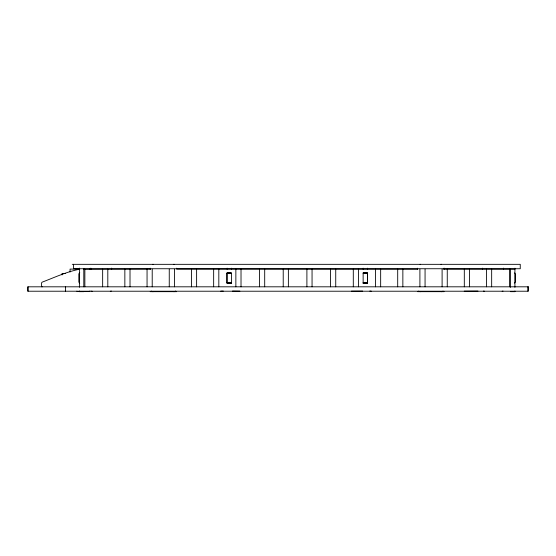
<?xml version="1.0" encoding="UTF-8"?>
<svg xmlns="http://www.w3.org/2000/svg" width="556" height="556" viewBox="0 0 556 556"><rect width="100%" height="100%" fill="white"/><g stroke="black" fill="none" stroke-linecap="round" stroke-linejoin="round"><path stroke-width="0.83" d="M477.993 291.087L464.218 291.163M83.678 269.243L150.627 269.132M150.169 269.187L150.231 268.187M417.563 269.187L417.667 268.207M502.151 291.247L502.631 291.205A1.147 1.147 0 0 0 502.985 291.045M220.746 291.163L223.276 291.073M420.086 264.35L420.579 264.336M173.736 291.664L174.23 291.65A2.69 2.69 0 0 0 175.64 291.066M152.664 264.35L153.192 264.336M441.123 291.664L441.652 291.65A2.669 2.669 0 0 0 443.062 291.094M110.31 291.247L110.686 291.24A1.091 1.091 0 0 0 111.263 291.017M351.399 291.163L362.672 291.108M72.252 264.336L520.256 264.336L520.256 268.743L73.475 268.743L73.475 264.336M79.765 269.187C66.748 271.717 54.557 277.423 42.221 282.135L41.832 282.49A1.286 1.286 0 0 0 41.596 283.233L41.596 286.708L42.235 286.813M79.425 269.09L70.07 269.09L70.07 272.023M89.62 269.09L91.323 269.09M176.662 268.194L176.662 269.118L417.709 269.187M443.584 269.132L514.919 269.187M227.119 273.399L231.525 273.399M363.137 273.399L367.544 273.399M65.469 273.496L62.029 273.496L62.029 274.963M227.119 282.413L231.525 282.413M363.137 282.413L367.544 282.413M227.119 283.094L231.525 283.094M363.137 283.094L367.544 283.094M79.605 291.434L77.444 291.434A0.751 0.751 0 0 1 76.895 291.149M83.4 291.434L89.356 291.434A0.73 0.73 0 0 0 89.989 290.976M83.796 291.664L79.39 291.664L79.39 290.983M150.196 291.664L176.648 291.664M417.66 291.664L444.091 291.664M510.512 291.664L514.919 291.664L514.919 291.017M441.033 264.336L441.61 264.343M153.282 291.664L152.705 291.657A2.669 2.669 0 0 1 151.288 291.122M92.22 291.247L91.837 291.24A1.147 1.147 0 0 1 91.413 291.122M232.484 291.066L239.886 291.163M173.674 264.336L174.202 264.35M420.642 291.664L420.114 291.65A2.683 2.683 0 0 1 418.689 291.087M484.505 291.247L483.512 291.052M369.81 291.059L371.283 291.163M90.114 269.187L90.044 268.534M527.964 286.813L527.964 291.219M514.919 268.207L514.919 287.341M510.519 269.187L510.512 287.341M509.456 269.187L509.456 286.813M503.437 268.11L503.437 269.132M491.664 269.187L491.664 286.813M486.507 269.187L486.507 286.813M482.587 268.131L482.587 269.132M469.466 269.187L469.466 286.813M464.309 269.187L464.309 286.813M447.26 269.187L447.26 286.813M444.098 268.131L444.098 269.187M442.103 269.187L442.103 286.813M425.062 269.187L425.062 286.813M419.905 269.187L419.905 286.813M402.857 269.187L402.857 286.813M397.7 269.187L397.7 286.813M380.658 269.187L380.658 286.813M375.502 269.187L375.502 286.813M367.544 268.166L367.544 269.18M367.544 283.414L367.544 272.774L363.137 272.774L363.137 283.414M363.137 268.166L363.137 269.18M358.453 269.187L358.453 286.813M353.296 269.187L353.296 286.813M335.734 269.187L335.734 286.813M330.577 269.187L330.577 286.813M312.055 269.187L312.055 286.813M306.898 269.187L306.898 286.813M288.376 269.187L288.376 286.813M283.219 269.187L283.219 286.813M264.698 269.187L264.698 286.813M259.541 269.187L259.541 286.813M241.019 269.187L241.019 286.813M235.862 269.187L235.862 286.813M231.525 268.166L231.525 269.18M231.525 283.414L231.525 272.774L227.119 272.774L227.119 283.414M227.119 268.166L227.119 269.18M218.821 269.187L218.821 286.813M213.657 269.187L213.657 286.813M196.615 269.187L196.615 286.813M191.459 269.187L191.459 286.813M174.417 269.187L174.417 286.813M169.253 269.187L169.253 286.813M152.212 269.187L152.212 286.813M147.055 269.187L147.055 286.813M130.014 269.187L130.014 286.813M124.85 269.187L124.85 286.813M111.624 268.11L111.624 269.132M107.808 269.187L107.808 286.813M102.651 269.187L102.651 286.813M90.85 268.131L90.85 269.132M84.859 269.187L84.859 286.813M83.796 268.659L83.796 286.813M79.39 268.096L79.39 287.292M65.552 286.813L65.552 291.219M28.057 286.813L28.057 291.219M363.415 273.26A0.848 0.848 0 0 1 364.243 272.6L366.432 272.6A1.056 1.056 0 0 1 367.495 273.608L367.488 282.573A0.945 0.945 0 0 1 366.647 283.393L364.18 283.393A0.848 0.848 0 0 1 363.409 282.677M230.9 282.74A0.848 0.848 0 0 1 230.073 283.393L227.884 283.393A1.056 1.056 0 0 1 226.827 282.392L226.827 273.427A0.945 0.945 0 0 1 227.675 272.607L230.135 272.607A0.848 0.848 0 0 1 230.914 273.323M514.62 272.926A1.849 1.849 0 0 1 515.301 274.4L515.308 281.649A1.772 1.772 0 0 1 514.508 283.073M79.737 283.129A1.779 1.779 0 0 1 78.855 281.746L78.855 274.198A1.849 1.849 0 0 1 79.772 272.767M528.2 286.813L27.8 286.813L27.8 291.219L528.2 291.219L528.2 286.813"/></g></svg>
